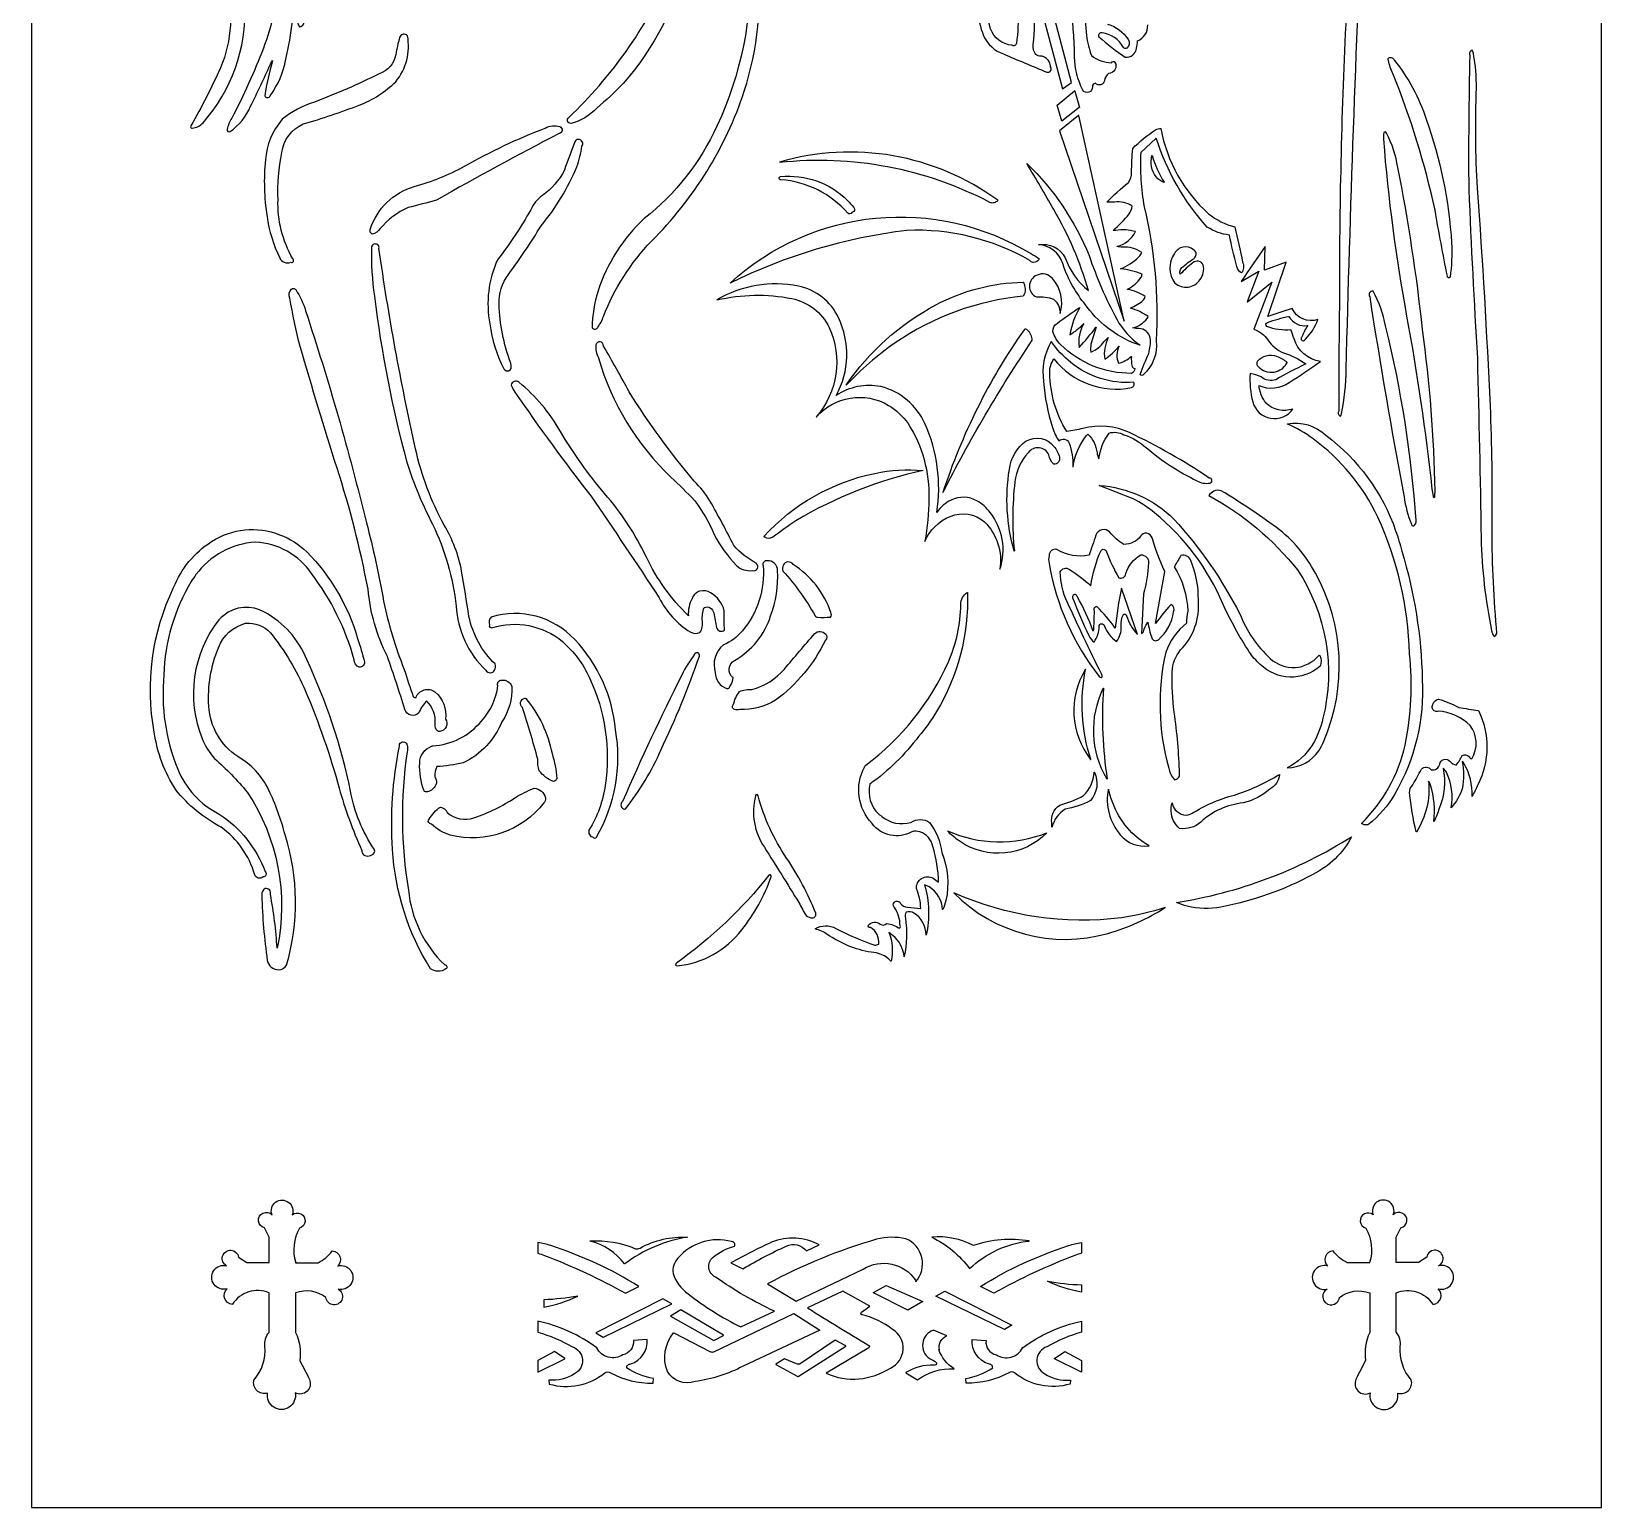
# Model space of a CAD drawing. Header units: millimetres. Extents: x -300 to 300, y -800 to 800.
# Drawn here: x -300 to 300, y -800 to -236 of the extents above; entities that cross this region are included whole.
import ezdxf

# ---------------------------------------------------------------- set-up
doc = ezdxf.new("R2010")
doc.units = ezdxf.units.MM
doc.layers.add('Default', color=70, linetype='Continuous')

msp = doc.modelspace()

# ---------------------------------------------------------------- linework, layer by layer
at = {"layer": 'Default'}
msp.add_lwpolyline([(-299.98, -800), (299.98, -800), (300, -799.98), (300, 799.98), (299.98, 800), (-299.98, 800), (-300, 799.98), (-300, -799.98)], close=True, dxfattribs=at)
for points in [[(-68.07, 350.93), (94, -257.74, 0.526537), (94.03, -257.75), (97.38, -255.32, 0.309364), (97.39, -255.3), (-63.6, 356.36, 0.612543), (-63.63, 356.37), (-68.07, 350.95, 0.24104)], [(-230.73, 123.01, 0.196978), (-251.17, 99.86, 0.089361), (-259.51, 57.16, 0.055091), (-255.55, -15.53, 0.017074), (-241.71, -83.99, -0.006401), (-225.05, -160.05, -0.055526), (-222.8, -186.01), (-222.8, -186.01, -0.015455), (-223.98, -233.39, -0.087207), (-227.75, -249.68, -0.024033), (-239.08, -271.93, 0.694821), (-238.55, -272.83, 0.168693), (-234.38, -270.73, 0.19294), (-218.44, -225.79, 0.058734), (-220.32, -159.91), (-220.32, -159.91, 0.011542), (-237.65, -79.39, -0.022489), (-250.94, -8.22, -0.040734), (-254.13, 51.65, -0.073329), (-247.65, 91.61, -0.175202), (-229.47, 115.53, 0.296552), (-229.22, 116.13), (-230.04, 122.53, 0.556408)], [(199.53, -380.96, 0.454837), (200.26, -382.93, 0.342046), (200.28, -382.92, 0.10584), (200.67, -382.02, 0.045737), (202.38, -364.98, -0.004137), (208.79, -181.37, 0.029876), (208.69, -141.86, 0.297356), (207.45, -138.04, 0.560953), (207.42, -138.06, 0.052645), (206.14, -150.9, -0.005874), (202.02, -236.64), (202.02, -236.64, 0.011849), (199.81, -341.35, 0.003412)], [(-83.98, -265.1, -0.149947), (-93.88, -270.99, -0.06517), (-93.89, -270.99, -0.716471), (-94.62, -268.66, 0.096277), (-56.11, -214.5, 0.038127), (-50.99, -196.81, -0.149162), (-41.46, -177.03, -0.035039), (-41.46, -177.03, -0.014014), (-35.95, -172.77, -0.272367), (-35.92, -172.77, -0.393367), (-35.17, -174.61, -0.070906), (-39.71, -182.93, 0.075227), (-49.71, -208.34, -0.128847), (-73.9, -255.67, -0.035576)], [(-197.33, -234.13, 0.311832), (-195.81, -232.24, 0.086644), (-193.82, -192.06, 0.132067), (-196.82, -182.83, 0.178316), (-196.84, -182.83, 0.438504), (-199.01, -184.13, 0.102832), (-205.48, -215.69, -0.075832), (-211.35, -242.19, -0.029727), (-223.45, -269.02, 0.08653), (-225.21, -273.28, 0.66909), (-224.06, -274.07, 0.13934), (-216.23, -264.45, 0.006117), (-208.64, -248.34, -0.087699), (-207.83, -247, 0.031614), (-210.86, -260.41, 0.145922), (-210.86, -260.42, 0.657626), (-208.76, -260.4, 0.112898), (-202.74, -246.44, 0.056144), (-199.32, -216.96, 0.030389), (-198.74, -205.93, -0.716931), (-198.3, -206.02, -0.032063), (-198.21, -228.95, 0.212404), (-197.74, -233.82, 0.334524)], [(114.05, -247.64, -0.580436), (111.59, -251.87, 0.169563), (109.99, -254.65, -0.61616), (106.6, -255.65, 0.375288), (105.44, -257, -0.752231), (101.74, -258.32, -0.041484), (101.74, -258.31, -0.111719), (98.65, -245.48, 0.01149), (95.84, -202.97, -0.074477), (95.89, -194.41, -0.102198), (95.89, -194.41, -0.286462), (98.65, -193.07, 0.366733), (98.7, -190.96, -0.130913), (95.44, -188.64, -0.488546), (96.15, -185.49, -0.604043), (99.33, -186.62, 0.040544), (101.08, -190.53, -0.123051), (101.08, -190.54, 0.016196), (103.11, -237.41, 0.048491), (105.07, -245.06, 0.165743), (112.68, -247.78, -0.627491)], [(-25.02, -208.19, 0.176011), (-25.42, -209.33, -0.121454), (-38.02, -271.83), (-38.02, -271.83, -0.12151), (-65.79, -307.35, 0.021616), (-65.79, -307.35, 0.12842), (-83.46, -334.96, 0.073266), (-85.77, -349.09, 0.155581), (-85.76, -349.11, 0.620669), (-83.53, -348.79, 0.097764), (-81.43, -344.77, -0.096503), (-63.08, -315.95, 0.118118), (-27.59, -258.66, 0.108337), (-22.75, -208.61, 0.076249), (-22.75, -208.61, 0.5276)], [(89.01, -247.57, 0.179571), (86.23, -245.28, 0.147922), (86.22, -245.28, -0.402209), (83.09, -243.29, -0.092563), (82.82, -240.87, 0.069703), (82.71, -224.95, 0.49013), (79.05, -221.87, 0.186069), (79.04, -221.87, 0.16287), (77.21, -227.74, -0.027522), (76.43, -240.37, -0.498197), (74.68, -241.14, 0.102842), (74.67, -241.14, -0.286334), (66.5, -234.79, -0.057225), (64.26, -219.65, 0.047807), (63.95, -216.39, 0.390932), (63.93, -216.37, 0.370022), (63.07, -217.3, 0.179067), (63.87, -237.49, 0.20598), (71.44, -244.44, 0.003721), (87.99, -251.38, 0.720003), (89.43, -249.39, 0.111221)], [(-200.11, -322.7, -0.140497), (-205.77, -300.16, 0.015986), (-205.77, -300.16, -0.056431), (-204.29, -282.12, 0.019251), (-204.29, -282.12, -0.268248), (-196.12, -271.19, 0.020253), (-174.71, -263.98, 0.101185), (-160.79, -255.07, 0.028724), (-160.79, -255.07, 0.219789), (-156.27, -237.52, 0.131548), (-156.27, -237.51, 0.606913), (-159.3, -238.16, 0.021783), (-160.79, -244.65, -0.278443), (-167.16, -252.02, 0.038189), (-167.16, -252.02, -0.028306), (-191.85, -262.81, 0.091165), (-204.17, -269.41, 0.047636), (-204.18, -269.41, 0.159439), (-210.57, -284.94, 0.065252), (-209.94, -306.5, 0.082114), (-205.12, -322.37, 0.410287), (-200.92, -324.03, 0.925722)], [(218.67, -245.9, -0.416319), (220.8, -246.8, -0.087894), (232.97, -269.36, -0.070023), (242.67, -316.67, -0.048402), (242.11, -329.76, -0.119084), (242.1, -329.77, -0.760425), (241.07, -329.41, -0.006212), (236.36, -304.17, 0.04259), (220.25, -251.95, -0.060933), (218.58, -246.94, -0.426577)], [(259.01, -467.04, 0.387668), (259.83, -464.38, 0.027387), (259.84, -463.72, -0.022836), (258.17, -423.92, 0.012541), (257.52, -378.87, 0.006638), (252.57, -295.75, -0.024277), (252.17, -257.42, 0.046428), (251.09, -244.5, 0.090867), (250.51, -243.05, 0.326908), (250.49, -243.04, 0.47458), (249.65, -244.85, 0.008674), (249.25, -296.23), (249.25, -296.23, 0.004316), (252.52, -360.64, -0.002236), (253.98, -429.49, 0.045308), (257.98, -464.8, 0.134118), (258.99, -467.04, 0.36905)], [(92, -263.97), (98.63, -258.59, -0.539642), (98.66, -258.6), (100.44, -264.93, -0.305872), (100.43, -264.95), (93.81, -270.07, -0.527822), (93.78, -270.06), (92, -263.99, -0.302171)], [(92.89, -273.84), (117.57, -346.54, 0.946915), (117.61, -346.53), (100.18, -267.95, 0.557565), (100.15, -267.94), (92.9, -273.82, 0.313751)], [(-170.51, -311.48, -0.249033), (-153.68, -295.11, 0.057816), (-134.51, -287.36, -0.038493), (-103.63, -272.78, -0.209067), (-98.09, -272.18, -0.752807), (-98.36, -274.87, 0.009358), (-145.19, -300.29, -0.060089), (-145.19, -300.29, -0.010591), (-156.08, -303.13, 0.106433), (-166.77, -311.19, -0.211595), (-169.77, -313.31, -0.172024), (-169.79, -313.31, -0.373091)], [(123.92, -282.16, 0.055437), (125.19, -302.9, -0.072429), (129.82, -354.05, -0.247696), (124.91, -366.89, -0.727357), (123.69, -366.91, -0.174708), (123.69, -366.89, -0.009834), (126.93, -358.9, 0.100265), (127.52, -352.95, 0.355884), (123.17, -349.42, -0.022629), (120.92, -349.13, -0.846986), (120.92, -349.09, 0.171048), (126.38, -345.5, 0.036344), (126.72, -344.79, 0.079658), (120.01, -341.58, -0.713428), (120.01, -341.54, 0.09017), (124.85, -338.53, 0.095025), (125.65, -337.17, 0.099346), (118.9, -334.41, -0.709779), (118.9, -334.37, 0.1194), (123.99, -329.91, 0.090093), (124.42, -328.6, 0.075962), (116.19, -326.6, -0.784146), (116.18, -326.57, 0.090262), (123.18, -322.02, 0.078908), (124.29, -320.31, 0.16938), (116.87, -318.24, -0.066523), (114.96, -317.98, -0.796981), (114.96, -317.94, 0.218667), (121.9, -312.34, 0.110717), (114.36, -311.89, -0.052794), (113.37, -311.89, -0.679652), (113.35, -311.85, 0.050002), (119.47, -305.52, 0.095422), (120.64, -302.63, 0.188151), (113.88, -301.06, -0.042489), (110.92, -301.1, -0.641088), (110.91, -301.06, -0.026379), (119.18, -293.61, 0.165895), (120.4, -289.66, -0.021572), (120.82, -280.58, -0.173455), (120.83, -280.56, -0.054887), (129.52, -273.47, -0.169025), (131.58, -272.93, -0.340248), (131.59, -272.95, 0.166871), (149.84, -305.5, 0.101738), (159.8, -310.57, -0.268182), (159.82, -310.58, -0.018026), (162.8, -324.02, -0.262058), (162.45, -328.13, -0.384217), (162.42, -328.13, -0.227913), (160.62, -325.65, -0.014403), (157.78, -313.65, -0.116988), (149.29, -310.59, -0.065003), (149.28, -310.58, -0.10615), (129.85, -276.67)], [(235.64, -413.47, 1.514806), (236.24, -413.43, 0.031457), (236.36, -411.54, 0.030383), (231.54, -349.69, 0.023375), (222.11, -287.77, 0.084219), (217.77, -274.65, 0.895731), (216.74, -274.62, 0.056852), (216.63, -277.03, 0.025727), (225.51, -344.71, -0.017635), (235.19, -410.71, 0.05654)], [(-116.9, -362.34, -0.08179), (-121.28, -340.1, -0.170755), (-117.69, -328.68, 0.018928), (-105.19, -310.1, 0.07486), (-91.57, -287.52, 0.06124), (-89.67, -279.69, 1.142591), (-92.37, -278.06, 0.001086), (-96.35, -288.86, -0.127041), (-104.72, -298.47, 0.127914), (-109.2, -303.99, -0.035402), (-121.88, -323.07, 0.057173), (-121.88, -323.07, 0.156285), (-124.81, -347.62, 0.087658), (-119.45, -364.73, 0.979734), (-116.72, -363.56, 0.099173)], [(67.99, -301.18, 0.134795), (69.27, -300.39, 0.449061), (69.27, -300.36, 0.23316), (-14.14, -285.79, 0.915256), (-14.14, -285.83, -0.148893), (66.13, -301.05, 0.176546)], [(103.9, -334.79, 0.063044), (90.65, -303.93, 0.006053), (80.39, -286.33, -0.885189), (80.43, -286.3, -0.102719), (104.18, -321.46, -0.016664), (104.18, -321.46, 0.042744), (114.72, -345.82, 0.109066), (123.65, -355.75, -0.860513), (123.63, -355.78, -0.153708), (103.49, -341.2, -0.081422), (94.58, -326.12, -0.048728), (94.58, -326.12, 0.308395), (86.08, -317.44, 0.05211), (84.85, -317.39, -0.946274), (84.84, -317.35, -0.32531), (95.07, -322.33, -0.039967), (95.08, -322.34, 0.144924)], [(129.76, -291.41, -0.225622), (128.19, -283.25, -0.754417), (128.23, -283.25, 0.061429), (132.85, -293.47, -0.69688), (132.83, -293.5, -0.156551)], [(11.99, -305.29, 0.197028), (-13.6, -292.52, -1.013948), (-13.78, -291.33, -0.228853), (11.81, -300.45, -0.024846), (14.22, -303.09, -0.64583), (13.46, -305.02, -0.558415)], [(84.24, -323.73, -0.406414), (81.49, -323.39, 0.143092), (34.54, -311.89, 0.08553), (-33.02, -332.05, -0.874416), (-33.04, -332.01, -0.334117), (82.17, -320.88, -0.007347), (85.13, -322.69, -0.372139), (85.14, -322.72, -0.154994)], [(-122.81, -477.58, -0.151024), (-132.79, -459.39, 0.000716), (-135.59, -442.13, 0.090544), (-142.28, -424.57, -0.069659), (-153.22, -395.39, -0.019147), (-167.19, -318.77, 1.017766), (-170.02, -318.26, 0.033923), (-170.02, -318.26, 0.043345), (-168.9, -337.03, 0.036579), (-156.51, -400.46), (-156.51, -400.46, 0.043168), (-146.73, -424.13, -0.084627), (-137.66, -455.43, 0.193874), (-126.34, -479.93, 0.586566), (-123, -479.97, 0.243758), (-122.81, -477.59, 0.10142)], [(172.52, -344.73), (179.46, -324.03, 0.630534), (179.43, -324.01), (171.2, -327.07), (171.5, -318.01, 0.748823), (171.46, -318, 0.001532), (162.3, -331.37, 0.803321), (162.33, -331.4), (169.02, -327.4), (164.61, -339.12, 0.763859), (164.64, -339.14), (173.95, -331.64), (167.13, -349.61, 0.426291), (167.14, -349.64, -0.165133), (172.51, -353.75, 0.164203), (178.45, -358.6, -0.073177), (186.95, -362.93, 0.022825), (175.56, -368.93, -0.256602), (169.9, -367.88, 0.060199), (169.9, -367.87, 0.069633), (165.74, -366.56, 0.444206), (165.72, -366.58, 0.086577), (166.74, -377.45, 0.639778), (182.02, -380.16, 0.737012), (182, -380.13, -0.280709), (171.77, -377.94, -0.139769), (169.09, -371.15, 0.267071), (180.62, -369.95, 0.018267), (192.54, -362, 0.671422), (192.53, -361.97, -0.289059), (182.49, -353.25, -0.000333), (181.27, -349.87, 0.358965), (181.25, -349.86, -0.117582), (172.09, -348.62, -0.644328), (172.37, -347.01, -0.031428), (180.54, -344.72, 0.321876), (187.75, -348.24, 0.050034), (185.45, -352.55, 1.357784), (186.81, -353.41, 0.11545), (191.59, -345.98, 0.634204), (191.57, -345.96, -0.37015), (181.72, -341.74, 0.36771), (181.7, -341.73, 0.000938)], [(144.6, -322.19, 0.468886), (144.09, -319.24, 0.46659), (136.8, -320.7, 0.333258), (136.96, -332.05, 0.041169), (136.96, -332.05, 0.445477), (146.52, -330.77, 0.22058), (147.8, -325.11, 0.051381), (147.8, -325.1, 0.516397), (143.81, -324.29, 0.04149), (139, -328.63, -0.384502), (140.31, -325.56, 0.082304), (140.32, -325.56, -0.061521), (144.33, -322.58, 0.128533)], [(84.1, -337.29, -0.114268), (90.6, -338.2, -0.214631), (93.1, -343.57, 0.8573), (93.14, -343.57, 0.26327), (90.15, -330.31, 0.354042), (84.28, -329, 0.682243), (84.09, -337.28, 0.114118)], [(-171.99, -423.62, -0.021942), (-165.44, -453.55, 0.044036), (-157.51, -479.75, -0.02086), (-157.51, -479.75, 0.012638), (-154.07, -489.99, 0.330352), (-153.01, -490.42, -0.518315), (-145.8, -488.25, -0.258967), (-141.78, -498.67, -0.588908), (-143.94, -503.33, -0.230856), (-144.88, -503.15, -0.195013), (-145.69, -500.55, 0.217975), (-148.94, -491.73, 0.093533), (-151.93, -496.21, -0.084651), (-151.93, -496.22, -0.581036), (-157.25, -495.03, 0.005394), (-163.95, -474.68, -0.094575), (-171.38, -448.95, 0.03155), (-183.22, -402.7, -0.007348), (-197.28, -356.2, -0.028708), (-201.2, -337.73, -0.35614), (-200.55, -334.29, -0.420793), (-199.02, -334.49, -0.077324), (-195.24, -342.59, -0.020086), (-171.99, -423.62), (-171.99, -423.62), (-171.99, -423.62)], [(51.43, -414.91, 0.123951), (45.99, -419.64, 0.144998), (41.41, -385.73, 0.229586), (24.56, -371.54, 0.014105), (24.55, -371.54, 0.197555), (7.55, -374.95, 0.24258), (8.36, -345.17, 0.238302), (-6.93, -333.19, 0.183834), (-38.09, -338.44, 0.863299), (-38.08, -338.47, -0.107775), (-9.46, -337.93, -0.231245), (4.88, -348.95, -0.291873), (-0.07, -383.15, 0.997395), (-0.04, -383.17, -0.363894), (27.53, -378.76, -0.100243), (34.99, -385.63, -0.148579), (42.93, -414.52, -0.043366), (41.38, -430.76, 0.910789), (41.41, -430.77, -0.200314), (51.13, -421.16, -0.283209), (64.18, -423.25, -0.243203), (70.04, -441.38, 0.917322), (70.08, -441.39, 0.253145), (66.35, -419.67, 0.102771), (61.3, -415.23, 0.24478)], [(79.53, -333.02, -0.237578), (78.97, -337.05, -0.22226), (78.95, -337.06, 0.128948), (30.06, -354.89, 0.053707), (11.36, -371.05, -0.931221), (11.32, -371.02, -0.1194), (45.62, -340.31, -0.116914), (79, -331.65, -0.284818), (79.02, -331.66, -0.061962)], [(228.19, -424.72, 0.339832), (229.1, -422.68, 0.043162), (217.47, -348.37, 0.078904), (212.7, -335.09, 0.244488), (212.68, -335.08, 0.635329), (211.38, -337.22, 0.007379), (224.5, -413.69, 0.060439), (227.32, -424.16, 0.457091)], [(121.6, -364.73, -0.269804), (120.43, -366.53, -0.115971), (120.42, -366.53, -0.198627), (93.26, -355.51, -0.123148), (90.34, -350.52, -0.056197), (90.34, -350.52, -0.293151), (91.99, -347.43, -0.02313), (100.63, -341.28, -0.790656), (100.65, -341.31, 0.08884), (96.78, -351.75, 0.074645), (102.1, -347.44, -0.90084), (102.13, -347.47, 0.172332), (100.36, -356.58, 0.032027), (106.8, -348.82, -0.848245), (106.83, -348.84, 0.006113), (104.89, -355.39, 0.096933), (104.86, -358.43, 0.125737), (109.95, -354.36, -0.036057), (111.48, -352.79, -0.831456), (111.51, -352.81, 0.157403), (110.13, -361.11, 0.070873), (115.62, -356.15, -0.909321), (115.65, -356.17, 0.237924), (115.41, -362.67, 0.121713), (120.28, -360.04, -0.675056), (120.31, -360.06, 0.068661), (120.58, -363.86, 0.119294), (121.59, -364.71, -0.297917)], [(79.33, -349.81, 0.074347), (48.29, -412.07, 0.926188), (48.32, -412.09, -0.031539), (82.47, -353.86, 0.186343), (82.47, -353.84, 0.179923), (80.63, -349.94, 0.445098)], [(-22.6, -441.12, 0.390255), (-23.04, -439.08, -0.091321), (-31.59, -432.36, 0.016058), (-40.75, -415.24, 0.068138), (-46.74, -407.71, -0.034363), (-71.59, -373.59, 0.010781), (-81.43, -356.06, 0.93819), (-84.34, -355.57, 0.040353), (-84.34, -355.57, 0.132392), (-83.35, -360.6, 0.132242), (-55.55, -406.27, -0.011441), (-46.57, -415.12, -0.056049), (-39.07, -428.08, 0.016963), (-39.07, -428.08, 0.071981), (-30.55, -439.93, 0.231513), (-24.56, -441.85, 0.373116)], [(90.75, -360.95, 0.283647), (120.38, -371.96, 0.42816), (121.32, -369.94, 0.366799), (121.3, -369.93, -0.192815), (97.16, -362.36, -0.068501), (89.7, -354.37, 0.545883), (89.66, -354.37, 0.172746), (86.79, -369.68, 0.060678), (90.18, -387.22, 0.060398), (92.59, -392.32, 0.48144), (92.62, -392.33, -0.54624), (96.53, -393.17, -0.095696), (97.99, -402.16, 0.940072), (98.03, -402.16, -0.128679), (103.18, -390.28, -0.023313), (103.72, -389.75, -0.176228), (107.19, -396.84, 0.056801), (107.86, -399.22, 0.800234), (107.9, -399.22, -0.1344), (111.78, -389.38, -0.226834), (117.49, -390.02, 0.062374), (117.49, -390.02, -0.100841), (126.09, -394.95, 0.066311), (145.37, -407.52, 0.187324), (150.37, -408.43, 0.918864), (150.08, -406.52, 0.037528), (119.65, -389.17, 0.173654), (101.8, -387.59, -0.011157), (95.6, -388.76, -0.135515), (89.17, -366.37, -0.173401)], [(168.54, -361.87, -0.321653), (175.81, -359.99, -0.105735), (179.75, -362.28, -0.326277), (179.76, -362.3, -0.548566), (168.91, -364.03, -0.365906)], [(-40.49, -450.43, 0.487563), (-47.55, -452.52, 0.136812), (-48.95, -459.15, -0.088376), (-65.01, -436.77, 0.067941), (-81, -412.39, -0.042121), (-97.87, -388.67, 0.09193), (-113.72, -369.9, 0.573906), (-116.64, -371.02, 0.134544), (-116.64, -371.03, 0.057535), (-115.24, -373.7, 0.014523), (-86.27, -413.33, -0.004483), (-60.06, -452.32, 0.138877), (-48.29, -465.33, 0.234763), (-44.55, -465.54, 0.15992), (-44.54, -465.53, 0.1794), (-43.57, -461.17, -0.120978), (-42.92, -455.94, -0.461152), (-39.29, -458.06, -0.010911), (-38.18, -463.67, 0.543291), (-35.16, -464.65, 0.266825), (-35.15, -464.63, -0.027963), (-35.23, -457.23, 0.07432), (-35.23, -457.23, 0.206674)], [(209.3, -539.06, -0.072437), (208.24, -538.56, -0.476677), (208.24, -538.53, 0.143283), (224.93, -508.56, 0.074265), (226.66, -473.66, -0.016473), (226.66, -473.66, 0.098349), (214.49, -421.43, 0.123627), (189.78, -391.53, 0.05607), (179.97, -385.89, -0.739274), (179.98, -385.86, -0.23934), (194.66, -390.14, -0.149566), (221.29, -426.65, -0.023483), (223.67, -434.44, -0.06839), (231.48, -483.54, -0.146797), (220.85, -527.46, -0.090212), (211.04, -538.83, -0.173421)], [(90.67, -401.18, -0.15801), (88.77, -397.62, 0.579978), (80.91, -396.84, -0.029529), (80.91, -396.84, 0.154393), (75.81, -407.95, 0.054642), (75.6, -434.38, -0.914434), (75.56, -434.39, -0.110613), (73.7, -403.23, -0.209898), (80.18, -392.34, -0.027434), (80.19, -392.34, -0.367957), (90.74, -394.43, -0.107802), (92.83, -398.54, -0.526789), (90.68, -401.18, -0.17337)], [(-17.84, -429.54, -0.22071), (-20.08, -428.87, -0.418274), (-20.08, -428.85, -0.159355), (22.28, -404.74, -0.073214), (40.71, -403.6, -0.859352), (40.71, -403.64, 0.079331), (-7.93, -422.82, 0.000972), (-16.73, -429.11, -0.110549)], [(108.03, -409.37, -0.18391), (136.56, -422.28), (136.56, -422.28, -0.067079), (161.72, -458.39, -0.026378), (161.72, -458.39, 0.115018), (173.4, -475.52, 0.424209), (191.86, -474.43, -0.628938), (192.39, -474.4, -0.210503), (192.46, -478.43, -0.113556), (192.46, -478.44, -0.39454), (169.55, -477.72, -0.062839), (165.33, -472.89, -0.03364), (155.35, -454.86), (155.35, -454.85, 0.123666), (129.18, -419.83, 0.041781), (121.01, -414.4), (108.02, -409.41, -0.857787)], [(151.82, -411.54, 0.107222), (149.91, -413.22, 0.456006), (149.92, -413.25, -0.102311), (183.81, -441.65, -0.209206), (193.53, -498.33, -0.075707), (189.46, -508.56, -0.138312), (179.83, -517.26, 0.797519), (179.84, -517.3, 0.249064), (191.91, -510.71, 0.054191), (193.86, -507.08, 0.231634), (190.62, -442.87, 0.112442), (175.78, -425.46, 0.020514), (154.67, -411.36, 0.176994)], [(-174.79, -478.83, -0.299304), (-176.66, -476.02, 0.095), (-192.95, -443), (-192.95, -443, 0.232903), (-214.41, -431.01, 0.221622), (-237.11, -443.44, 0.030712), (-238.93, -446.11, 0.129507), (-249.37, -481.7, -0.016715), (-249.37, -481.7, 0.120349), (-244.11, -517.73, 0.182731), (-228.21, -534.93, -0.023728), (-228.21, -534.93, -0.159707), (-210.68, -556.94, -0.70948), (-211.5, -558.98, -0.553877), (-214.66, -558.13, 0.166765), (-227.51, -539.93, -0.104755), (-244.79, -525.72, -0.024713), (-244.79, -525.72, -0.108516), (-253.07, -503.64, -0.158167), (-245.65, -448.36, -0.155441), (-231.18, -430.79, -0.2411), (-205.15, -428.18, -0.10553), (-194.8, -434.69, -0.124007), (-175.34, -467.86, -0.018038), (-172.74, -476.84, -0.05823), (-172.73, -476.84, -0.432686), (-174.79, -478.83, -0.088798)], [(133.12, -442.21, -0.037523), (128.23, -429.33, 0.640993), (123.83, -428.73, -0.241082), (117.5, -431.87, -0.102599), (112.02, -427.12), (112.01, -427.12, 0.542467), (106.8, -428.33, -0.001019), (104.13, -436.05, -0.187314), (91.86, -433.78), (91.85, -433.78, 0.473653), (88.9, -436.13, 0.117538), (88.89, -439.21, 0.124545), (108.05, -482.32, 0.935383), (109.18, -482.01, 0.059012), (108.85, -481.32, -0.007938), (95.8, -453.83, -0.104899), (93.16, -442.42, -0.499766), (96.65, -441.42, -0.046737), (104.83, -447.72), (104.86, -447.7, -0.068071), (108.72, -434.17, -0.594864), (110.81, -434.66, 0.039783), (115.5, -444.68), (115.51, -444.68, 0.476789), (118.22, -443.05, -0.197432), (123.96, -435.87, -0.463654), (126.86, -438.92, -0.055616), (124.93, -450.77), (124.93, -450.77), (124.2, -465.92, 0.221299), (125.23, -464.32, -0.09282), (126.66, -461.58, 0.043867), (128.08, -467.62, 0.542324), (130.63, -468.31, 0.180727), (136.46, -457.64, 0.363569), (135.5, -454.87), (135.48, -454.88, 0.031939), (129.53, -462.16)], [(136.84, -521.81, 0.425206), (138.74, -519.62, 0.028845), (136.68, -496.04, -0.041685), (135.95, -480.62, -0.173068), (139.12, -472.23, 0.22004), (145.92, -453.14, 0.104659), (143, -438.02, 0.377974), (139.26, -436.09), (139.25, -436.1, 0.004628), (136.7, -440.46, -0.133288), (141.86, -457.44, 0.025281), (141.35, -461.95, 0.133288), (133.43, -473.08), (133.43, -473.08, 0.122446), (134.57, -517.34, 0.127655), (136.82, -521.8)], [(-31.91, -482.74, -0.545771), (-31.29, -476.24, 0.185345), (-17.53, -459.23, 0.105457), (-14.91, -441.91, 0.448034), (-18.85, -438.13, 0.571898), (-20.38, -440.05, -0.200455), (-28.34, -464.86, -0.126083), (-35.58, -470.3, 0.08311), (-35.58, -470.3, 0.303495), (-38.69, -480.85, 0.309738), (-34.2, -487.01, 0.41421), (-33.07, -486.15, 0.168133), (-31.9, -482.75, 0.222396)], [(5.49, -457.95, 0.170294), (-8.96, -439.54, 0.590668), (-12.72, -439.82, 0.201976), (-12.87, -442.06, 0.104322), (-12.87, -442.07, -0.061277), (-0.55, -459.19, 0.277446), (0.46, -459.68, 0.052936), (5.29, -459.63, 0.176934), (5.3, -459.63, 0.332753)], [(122.7, -466.25), (116.54, -448.57), (116.5, -448.58, 0.027172), (114.15, -463.88, 0.042184), (107.18, -455.66), (107.17, -455.65, 0.560929), (106.09, -457.32, -0.008267), (105.78, -465.05, 0.042001), (99.6, -451.81, 1.326139), (98.01, -452.57, 0.02295), (104.09, -466.74, 0.120636), (106.05, -469.19), (106.08, -469.19, 0.149991), (107.99, -463.21, -0.940542), (110, -463.08), (110, -463.08, 0.150015), (114.65, -468.95), (114.68, -468.94, 0.195328), (116.37, -463.2, -0.122582), (117.26, -458.63, -0.501811), (118.48, -459.13, 0.108929), (122.52, -466.21)], [(-173.07, -550.48, 0.405983), (-169.03, -549.81, 0.299505), (-169.04, -548.39, -0.100652), (-178.08, -526.16, 0.060503), (-194.81, -475.93, 0.180297), (-210.92, -457.82, 0.315205), (-226.51, -459.02, 0.057848), (-228.32, -460.71, 0.269755), (-234.75, -506.1, 0.086445), (-230.02, -513.68, 0.028726), (-230.01, -513.68, -0.038227), (-217.55, -526.55, -0.201673), (-206.1, -586.24, 0.031325), (-208.68, -565.65, 0.566569), (-210.69, -563.39, 0.085722), (-210.7, -563.4, 0.293055), (-212.01, -565.99, 0.025792), (-209.88, -590.87, 0.36728), (-205.5, -594.44, 0.257531), (-202.48, -592.66, 0.063461), (-202.48, -592.66, 0.148157), (-203.06, -542.9, 0.048067), (-209.34, -525.6, 0.150739), (-221.11, -513, -0.235019), (-232.23, -493.76, -0.110984), (-228.55, -471.35, -0.246052), (-218.15, -462.03, -0.241245), (-208.67, -465.64, -0.067414), (-195.26, -487.93, -0.033531), (-182.4, -525.06, 0.036738), (-173.75, -548.81, 0.251699)], [(29.33, -569.6, -0.810155), (32.1, -569.08, 0.247216), (34.83, -570.52, 0.011872), (39.83, -570.97, 0.102906), (38.17, -563.45, -0.111821), (38.17, -563.44, -0.597504), (44.58, -559.44, -0.036984), (46.64, -561.03, 0.064879), (44.46, -547.36, -0.027868), (44.46, -547.36, 0.276532), (39.54, -541.71, 0.135185), (36.38, -541.68, -0.379819), (21.26, -538.55, -0.323015), (18.34, -516.96, -0.101918), (18.79, -516.26, 0.128472), (50.39, -476.78, 0.100891), (55.15, -454.77, -0.247672), (57.62, -450.29, -0.586032), (57.65, -450.31, -0.144947), (45.86, -495.8, -0.039601), (39.03, -505.31, -0.072792), (20.4, -523.53, 0.271612), (23.82, -534.96, 0.008123), (24.99, -535.85, 0.250938), (36.05, -538.12, -0.315443), (43.22, -538.19, -0.074838), (43.22, -538.2, -0.132146), (47.89, -549.61, -0.153029), (49.45, -567.96, -0.047697), (48.25, -571.45, -0.784303), (48.21, -571.44, 0.249393), (42.99, -562.77, 0.053543), (41.29, -562.04, -0.127489), (41.93, -581.21, -0.897955), (41.89, -581.2, 0.260277), (37.24, -572.77, 0.187543), (34.23, -572.4, 0.157346), (33.97, -574.71, -0.085079), (33.54, -589.43, -0.866509), (33.5, -589.43, 0.20936), (29.11, -581.38, -0.007458), (27.68, -580.13, -0.144585), (28.49, -591.14, -0.606172), (28.45, -591.15, 0.204822), (20.86, -587.77, -0.045274), (20.85, -587.77, -0.106267), (4.12, -580.94, 0.095196), (-0.48, -578.83, -0.670409), (-0.49, -578.8, -0.266185), (7.41, -578.64, 0.040233), (22.33, -585.05, 0.108821), (23.76, -584.65, 0.298423), (20.63, -578.26, -0.767638), (19.86, -577.46, -0.47249), (24.3, -577.06, 0.316892), (26.87, -576.81, -0.210642), (26.88, -576.8, -0.124195), (31.61, -578.61, 0.556016), (31.94, -577.69, -0.16954), (31.93, -577.68, 0.148591), (29.76, -570.61, -0.199518)], [(-125.01, -462.64, 0.551793), (-124.04, -463.72, -0.25507), (-97.08, -469.02, -0.106392), (-86.75, -482.81, -0.147622), (-80.74, -523.97, -0.103036), (-86.94, -541.06, 0.054449), (-86.95, -541.06, 0.463209), (-85.34, -543.8, 0.506119), (-84.01, -543.73, 0.173668), (-76.76, -502.73, 0.165246), (-92.36, -468.21, 0.285249), (-124.36, -459.63, 0.159459), (-124.37, -459.63, 0.219714)], [(-31.32, -494.97, -0.552673), (-31.78, -493.2, -0.100582), (-29.46, -488.13, -0.132435), (-29.45, -488.12, -0.128334), (-24.66, -487.36, 0.146128), (-12.25, -479.52, -0.00458), (-0.7, -465.99, -0.43472), (3.54, -466.18, -0.390169), (3.38, -468.51, -0.121583), (-15.61, -491.4, -0.018815), (-15.61, -491.4, -0.15536), (-29.34, -494.96, -0.115629)], [(-73, -532.93, 0.063469), (-59.44, -510.46, 0.027682), (-44.75, -474.56, 0.931473), (-46.56, -473.87, 0.052302), (-51.46, -481.8, 0.013649), (-74.12, -530.13, 0.660406), (-73.3, -533.06, 0.24264)], [(102.77, -479.62, 0.316038), (104.76, -514.03, 0.833532), (104.8, -514.01, -0.126115), (102.8, -479.63, 0.838197)], [(-149.98, -526.07, -0.103058), (-151.6, -515.42, -0.313786), (-147.1, -509, -0.070097), (-146.7, -508.89, 0.207487), (-128.02, -499.4, -0.014182), (-128.02, -499.39, 0.157948), (-121.78, -485.94, -0.552356), (-120.23, -483.74, -0.370967), (-116.47, -486.18, -0.057267), (-116.47, -486.19, -0.164048), (-120.19, -499.63, -0.188111), (-134.99, -515.37, -0.056602), (-135, -515.37, -0.037731), (-145.1, -516.82, 0.150088), (-145.87, -520.72, -0.431705), (-146.56, -525.24, -0.199751), (-149.43, -526.5, -0.197588)], [(-100.55, -522.51, -0.136605), (-105.93, -518.37, -0.075115), (-105.93, -518.37, -0.107034), (-106.51, -514.02, 0.013507), (-112.33, -494.21, -0.657633), (-111.5, -490.65, -0.20353), (-111.12, -490.77, -0.127959), (-101.06, -511.79, -0.065753), (-99.26, -521.34, -0.362922), (-100.54, -522.51, -0.15558)], [(111.03, -521.63, -0.250984), (109.6, -486.86, -0.824267), (109.64, -486.87, 0.053887), (111.07, -521.62, -0.824267)], [(250.42, -513.87, 0.304944), (249.77, -501.06, 0.177043), (237.51, -495.55, -0.549934), (235.28, -494.25, -0.211795), (235.68, -492.79, -0.319531), (237.65, -491.04, -0.093902), (237.66, -491.04, -0.061586), (245.41, -494.22, 0.000352), (252.93, -495.37, -0.245556), (252.94, -495.38, -0.236358), (252.72, -523.77, -0.004815), (250.56, -528.17, -0.806257), (250.52, -528.16, 0.140881), (247.41, -515.5, 0.122108), (246.73, -514.91, -0.086121), (246.82, -524.96, -0.034812), (246.82, -524.97, -0.109113), (242.5, -532.52, -0.761471), (242.46, -532.5, 0.164933), (240.72, -518.98, 0.091907), (239.45, -517.36, -0.145108), (237.94, -532.83, -0.030227), (235.96, -537.76, -0.846796), (235.92, -537.75, 0.100861), (234.66, -523.85, 0.092476), (233.83, -522.42, -0.174222), (229.21, -541.73, -0.655699), (229.17, -541.73, -0.040041), (226.64, -526.81, -0.245717), (227.91, -523.81, -0.007533), (231.18, -517.8, -0.056634), (231.18, -517.8, -0.473814), (234.9, -517.99, 0.414374), (238.15, -515.87, -0.633555), (242.01, -514.72, 0.182631), (244.46, -516.21, 0.065202), (246.72, -512.58, -0.164713), (246.73, -512.57, -0.416132), (249.64, -513.43, 0.294242)], [(-158.74, -507.53, -0.586906), (-156.32, -509.08, -0.124702), (-156.41, -511.13, 0.078596), (-155.92, -564.04, -0.016954), (-155.92, -564.04, 0.178404), (-142.08, -592.58, -0.835579), (-141.62, -594.14, -0.312499), (-147.45, -594.06, -0.09777), (-147.45, -594.05, -0.126716), (-161.98, -548.45, -0.06877), (-159.32, -509.04, -0.342094)], [(89.98, -538.4, -0.310868), (92.93, -531.54, -0.075138), (92.93, -531.54, 0.060878), (102.04, -527.86, 0.184845), (106.15, -519, -0.770215), (106.19, -519, -0.301915), (104.69, -529.76, -0.089975), (104.68, -529.77, -0.077438), (94.96, -533.12, 0.190424), (90.02, -539.87, -0.862542), (89.98, -539.87, -0.019427)], [(135.52, -533.87, -0.08935), (135.91, -530.71, -0.792249), (135.95, -530.71, 0.3621), (141.25, -535.31, 0.128706), (144.24, -534.22, -0.07527), (160.77, -527.38, 0.050807), (176.91, -519.82, -0.627135), (176.94, -519.84, -0.233477), (173.2, -525.44, -0.120302), (163.04, -530.7, -0.036765), (163.04, -530.7, 0.168033), (146.84, -538.03, -0.221873), (138.76, -540.43, -0.148829), (138.75, -540.42, -0.205932)], [(-147.79, -538.49, -0.571298), (-147.98, -536.93, -0.12083), (-143.73, -532.26, -0.1862), (-143.72, -532.26, -0.271213), (-141.13, -534.33, 0.266834), (-130.88, -536.38, 0.061382), (-115.08, -528.67, -0.053123), (-107.88, -525.09, -0.109836), (-107.87, -525.09, -0.341885), (-103.6, -528.77, -0.229207), (-104.13, -530.61, -0.298541), (-139.93, -542.95, -0.123081), (-147.07, -538.77, -0.121205)], [(-1.56, -574.58, 0.517266), (-0.28, -572.79, 0.051474), (-11.42, -551.75, -0.083867), (-22.34, -527.96, 0.848396), (-23.33, -527.92, 0.216592), (-19.9, -547.65, -0.000491), (-6.71, -568.77, 0.011023), (-4, -573.75, 0.09171), (-3.99, -573.76, 0.186621)], [(127.08, -547.03, -0.17778), (113.22, -530.66, -0.027688), (111.56, -525.42, 0.798118), (111.52, -525.42, 0.230456), (116.09, -542.86, 0.262184), (127.07, -547.07, 0.717275)], [(50.03, -541.32, 0.202542), (87.98, -542.09, -0.810673), (88, -542.12, -0.363376), (54.84, -545.42, -0.053392), (50.01, -541.35, -0.823292)], [(141.66, -570.15, -0.044146), (137.53, -568.74, -0.748786), (137.54, -568.71, 0.102835), (204.4, -543.63, -0.767752), (204.43, -543.65, -0.159157), (189.66, -557.99, -0.079247), (154.56, -570.46, -0.114453)], [(-18.25, -558.34, -0.071461), (-53.53, -591.89, 0.787898), (-53.27, -592.98, 0.209474), (-28.59, -579.14, 0.087261), (-17.35, -558.89, 0.873133)], [(116.59, -574.59, -0.137104), (52.51, -565.04, 0.836073), (52.49, -565.07, 0.273755), (111.35, -580.53, 0.074245), (133.22, -570.66, 0.879315), (133.2, -570.63, -0.040579)], [(-209.16, -733.09), (-209.16, -717.9, 0.365255), (-223.18, -722.31, -0.276852), (-223.2, -722.32, -0.65982), (-225.24, -716.36, -1.31482), (-225.39, -707.56, -1.62918), (-220.84, -704.31), (-217.74, -706.32), (-209.16, -706.32), (-209.16, -696.6), (-210.92, -693.1, -1.352091), (-208.06, -688.1, -1.464903), (-200.36, -688.14, -1.249852), (-197.54, -693.18, 0.206388), (-199.02, -706.34, -0.182985), (-199.04, -706.4), (-190.47, -706.4, 0.123148), (-185.09, -701.92, -0.250552), (-185.07, -701.91, -0.667895), (-182.97, -707.67, -1.310947), (-182.82, -716.48, -1.665159), (-187.45, -719.67, 0.259689), (-199.05, -717.98), (-199.05, -733.09, -0.148423), (-197.46, -743.76, -0.009568), (-193.79, -750.98, -0.710606), (-199.2, -756.19, -1.191109), (-209.76, -756.27, -0.585264), (-214.95, -751.19, -0.115094), (-214.94, -751.18, 0.206039), (-210.75, -738.33, -0.226863)], [(221.5, -733.09), (221.5, -717.9, -0.365255), (235.53, -722.31, 0.276852), (235.54, -722.32, 0.65982), (237.58, -716.36, 1.31482), (237.74, -707.56, 1.62918), (233.18, -704.31), (230.09, -706.32), (221.5, -706.32), (221.5, -696.6), (223.26, -693.1, 1.352091), (220.41, -688.1, 1.464903), (212.7, -688.14, 1.249852), (209.89, -693.18, -0.206388), (211.36, -706.34, 0.182985), (211.39, -706.4), (202.81, -706.4, -0.123148), (197.43, -701.92, 0.250552), (197.41, -701.91, 0.667895), (195.31, -707.67, 1.310947), (195.17, -716.48, 1.665159), (199.79, -719.67, -0.259689), (211.4, -717.98), (211.4, -733.09, 0.148423), (209.81, -743.76, 0.009568), (206.14, -750.98, 0.710606), (211.54, -756.19, 1.191109), (222.11, -756.27, 0.585264), (227.29, -751.19, 0.115094), (227.28, -751.18, -0.206039), (223.09, -738.33, 0.226863)], [(-106.45, -698.75), (-106.45, -702.79, 0.343013), (-106.44, -702.81, -0.029855), (-103.91, -703.61, -0.034815), (-73, -718.09, 0.251317), (-72.98, -718.09), (-67.93, -715.48, 0.581903), (-67.92, -715.44, 0.061459), (-101.57, -699.87, 0.042431), (-106.43, -698.73, 0.457696)], [(-86.5, -698.08, -0.118117), (-69.15, -701.07, 0.215478), (-67.44, -700.81, -0.138874), (-49.27, -696.62, -0.902393), (-49.27, -696.66, 0.123493), (-73.28, -706.86, -0.411212), (-73.31, -706.85, 0.165876), (-86.5, -698.12, -0.851439)], [(-86.5, -698.08, -0.118117), (-69.15, -701.07, 0.215478), (-67.44, -700.81, -0.138874), (-49.27, -696.62, -0.902393), (-49.27, -696.66, 0.123493), (-73.28, -706.86, -0.411212), (-73.31, -706.85, 0.165876), (-86.5, -698.12, -0.851439)], [(-54.81, -710.51, 0.152386), (-49.1, -718.27, 0.051165), (-28.93, -730.93, 0.227336), (-28.91, -730.93), (-16.09, -724.95, 0.637819), (-16.09, -724.92, -0.045133), (-38.55, -711.93, 0.046902), (-38.55, -711.92, -0.550037), (-39.57, -704.39, -0.111091), (-31.39, -700.11, 0.186734), (-31.38, -700.1, 0.622458), (-32.44, -698.35, 0.290576), (-53.01, -704.71, 0.223905), (-54.82, -710.5, 0.048496)], [(-32.69, -706.45), (-28.11, -708.75, 0.259469), (-28.09, -708.75, -0.029138), (-11.56, -700.06, -0.34378), (-3.8, -701.87, 0.346922), (-3.78, -701.87), (1.07, -699.57, 0.619423), (1.07, -699.53, 0.215672), (-17.15, -698.55, 0.016748), (-17.15, -698.55, 0.015164), (-32.69, -706.41, 0.605345)], [(-18.68, -714.5), (-7.73, -721.1, 0.252235), (-7.71, -721.1), (17.84, -708.9, 0.030187), (17.84, -708.9, -0.407952), (37.88, -713.14, 0.006975), (37.98, -713.64, 0.621432), (38.02, -713.65, 0.503473), (34.19, -697.22, 0.059856), (34.19, -697.22, 0.113948), (22.92, -697.47, 0.052221), (-18.68, -714.46, 0.581439)], [(81.28, -698.08, 0.118075), (59.98, -699.79, 0.138803), (44.05, -696.62, 0.766018), (44.04, -696.66, -0.123493), (58.49, -708.66, 0.452885), (58.52, -708.66, -0.165876), (81.28, -698.12, 0.877744)], [(101.23, -698.75), (101.23, -702.79, -0.343013), (101.21, -702.81, 0.029855), (98.69, -703.61, 0.034815), (67.77, -718.09, -0.251317), (67.76, -718.09), (62.7, -715.48, -0.581903), (62.7, -715.44, -0.061459), (96.34, -699.87, -0.042431), (101.21, -698.73, -0.457696)], [(101.23, -714.88), (101.23, -717.66, -0.468522), (101.21, -717.68, -0.067276), (88.29, -713.45, -0.877399), (88.31, -713.42, 0.039034), (101.21, -714.86, -0.404407)], [(-104.17, -720.6), (-104.17, -723.37, 0.468522), (-104.14, -723.39, 0.067276), (-91.23, -719.17, 0.877399), (-91.24, -719.13, -0.039034), (-104.15, -720.58, 0.404407)], [(3.65, -748.68, 0.254267), (28.22, -746.65, 0.605008), (29.06, -731.87, 0.102731), (17.47, -726.28, -0.708544), (17.22, -725.3), (20.43, -723, 0.553993), (20.43, -722.97), (10.03, -717.33, 0.238754), (10.01, -717.33), (-3.38, -723.64, 0.596857), (-3.38, -723.68, 0.00657), (20.03, -737.99, -0.573094), (19.98, -738.9), (3.65, -748.64, 0.609068)], [(40.65, -721.22), (34.89, -724.56, -0.25465), (34.87, -724.56), (21.76, -717.86, -0.600922), (21.76, -717.82), (26.66, -715.11, -0.232704), (26.68, -715.11), (40.65, -721.18, -0.615465)], [(74.63, -730.31), (71.83, -731.94, -0.249891), (71.81, -731.94), (45.62, -719.2, -0.606748), (45.62, -719.17), (49.08, -717.24, -0.249967), (49.1, -717.24), (74.63, -730.28, -0.593474)], [(-84.27, -733.26), (-81.47, -734.88, 0.249891), (-81.45, -734.89), (-55.26, -722.15, 0.606748), (-55.26, -722.11), (-58.72, -720.19, 0.249967), (-58.74, -720.19), (-84.27, -733.22, 0.593474)], [(-54.56, -733.24), (-40.53, -740.42, 0.223005), (-39.19, -740.41), (-8.62, -725.87, -0.259767), (-8.6, -725.87), (1.23, -732.21, -0.589525), (1.22, -732.24), (-28.05, -745.96, -0.087398), (-46.39, -751.82, -0.366727), (-56.94, -747.96, -0.033449), (-56.94, -747.95, -0.278179), (-54.58, -733.24, -0.348729)], [(-55.81, -726.84), (-39.27, -736.11, 0.251344), (-39.25, -736.11), (-35.5, -734.19, 0.588872), (-35.5, -734.15), (-51.83, -724.39, 0.278453), (-51.85, -724.39), (-55.81, -726.8, 0.573601)], [(-106.45, -728.75), (-106.45, -732.95, 0.33606), (-106.44, -732.97, -0.06387), (-93.3, -738.55, 0.054448), (-93.29, -738.56, -0.664962), (-92.41, -748.82, 0.020721), (-92.41, -748.82, -0.160764), (-102.26, -751.3, 0.465453), (-102.28, -751.32), (-102.14, -752.77, 0.306311), (-102.12, -752.78, 0.24547), (-80.94, -748.51, -0.328945), (-78.69, -748.45, 0.135157), (-62.48, -752.41, 0.37737), (-62.46, -752.39), (-62.29, -750.63, 0.397389), (-62.31, -750.61, -0.108297), (-72.56, -746.62, -0.447467), (-70.98, -745.11, 0.102416), (-70.97, -745.1, 0.334431), (-64.66, -735.78, 0.421349), (-64.68, -735.77), (-69.97, -736.16, 0.42365), (-69.99, -736.18, -0.389071), (-73.96, -741.57, 0.10165), (-73.96, -741.57, -0.45766), (-83.98, -738.91, 0.121312), (-83.98, -738.9, 0.105271), (-106.43, -728.73, 0.478876)], [(101.23, -728.75), (101.23, -732.95, -0.33606), (101.21, -732.97, 0.06387), (88.07, -738.55, -0.054448), (88.07, -738.56, 0.664962), (87.19, -748.82, -0.020721), (87.19, -748.82, 0.160764), (97.03, -751.3, -0.465453), (97.05, -751.32), (96.91, -752.77, -0.306311), (96.9, -752.78, -0.24547), (75.71, -748.51, 0.328945), (73.46, -748.45, -0.135157), (57.26, -752.41, -0.37737), (57.24, -752.39), (57.07, -750.63, -0.397389), (57.08, -750.61, 0.108297), (67.33, -746.62, 0.447467), (65.75, -745.11, -0.102416), (65.74, -745.1, -0.334431), (59.44, -735.78, -0.421349), (59.46, -735.77), (64.75, -736.16, -0.42365), (64.77, -736.18, 0.389071), (68.73, -741.57, -0.10165), (68.74, -741.57, 0.45766), (78.75, -738.91, -0.121312), (78.76, -738.9, -0.105271), (101.2, -728.73, -0.478876)], [(-12.24, -743.2), (-15.51, -745.22, 0.57295), (-15.5, -745.26), (-7.08, -749.94, 0.276126), (-7.06, -749.94), (11.18, -738.24, 0.570999), (11.18, -738.21), (7.15, -736.03, 0.278824), (7.13, -736.03), (-6.21, -744.99, -0.241298), (-7.62, -745.11), (-12.22, -743.2, 0.241227)], [(52.62, -746.92, -0.180836), (46.75, -739.59, 0.528769), (46.99, -739.63, -0.376997), (49.83, -734.37, 0.683261), (49.84, -734.33), (44.67, -732.21, 0.183789), (44.65, -732.21, 0.61234), (43.19, -743.04, 0.071486), (43.19, -743.04, -0.114864), (45.91, -744.71, -0.42761), (44.81, -745.58, 0.158975), (34.16, -748.39, 0.549229), (34.16, -748.43), (38.55, -751.18, 0.310094), (38.57, -751.18, -0.177271), (52.61, -746.95, 0.785407)], [(-106.45, -743.83), (-106.45, -748.16, 0.556574), (-106.43, -748.18), (-96.18, -743.09, 0.570318), (-96.18, -743.06), (-100.12, -740.32, 0.28578), (-100.14, -740.32), (-106.44, -743.81, 0.272726)], [(101.23, -743.83), (101.23, -748.16, -0.556574), (101.2, -748.18), (90.96, -743.09, -0.570318), (90.96, -743.06), (94.89, -740.32, -0.28578), (94.92, -740.32), (101.22, -743.81, -0.272726)]]:
    msp.add_lwpolyline(points, format="xyb", close=True, dxfattribs=at)
for points in [[(111.24, -233.02, -0.164783), (119.14, -238.83, -0.383944), (118.59, -242.24, -0.40621), (117.25, -241.91, 0.250961), (109.1, -236.37, 0.638952), (107.91, -237.85, 0.093752), (107.92, -237.86, 0.037442), (117.97, -245.69, 0.127136), (117.98, -245.69, 0.393033), (122.33, -242.26, 0.06488), (122.6, -239.38, 0.339879), (126.55, -233.36, 0.21486)], [(221.47, -733.11, -0.065039), (222.51, -734.67)]]:
    msp.add_lwpolyline(points, format="xyb", dxfattribs=at)

doc.saveas('drawing.dxf')
